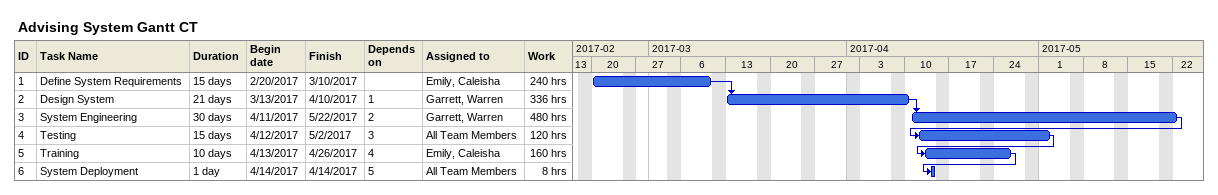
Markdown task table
Advising System Gantt CT

| ID | Task | Duration | Start | Finish | Predecessors | Resources | Work (h) |
|---|---|---|---|---|---|---|---|
| 1 | Define System Requirements | 15d | 2017-02-20 | 2017-03-10 |  | Emily, Caleisha | 240 |
| 2 | Design System | 21d | 2017-03-13 | 2017-04-10 | 1 | Garrett, Warren | 336 |
| 3 | System Engineering | 30d | 2017-04-11 | 2017-05-22 | 2 | Garrett, Warren | 480 |
| 4 | Testing | 15d | 2017-04-12 | 2017-05-02 | 3 | All Team Members | 120 |
| 5 | Training | 10d | 2017-04-13 | 2017-04-26 | 4 | Emily, Caleisha | 160 |
| 6 | System Deployment | 1d | 2017-04-14 | 2017-04-14 | 5 | All Team Members | 8 |
